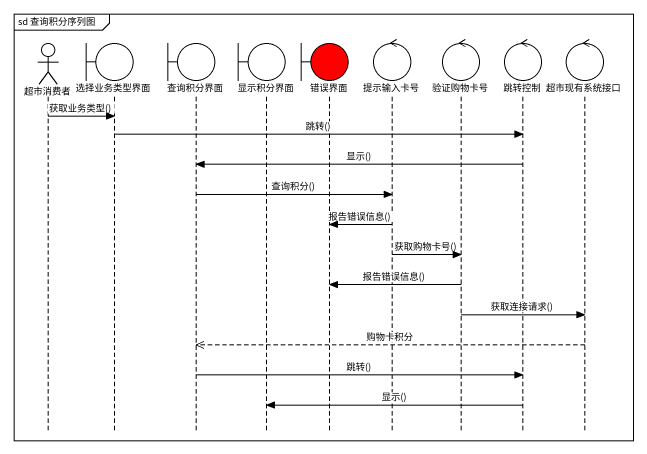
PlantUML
@startuml
mainframe sd 查询积分序列图
hide footbox
actor 超市消费者
boundary 选择业务类型界面
boundary 查询积分界面
boundary 显示积分界面
boundary 错误界面 #FF0000
control 提示输入卡号
control 验证购物卡号
control 跳转控制
control 超市现有系统接口

超市消费者 -> 选择业务类型界面 : 获取业务类型()
选择业务类型界面 -> 跳转控制 : 跳转()
跳转控制 -> 查询积分界面 : 显示()
查询积分界面 -> 提示输入卡号 : 查询积分()
提示输入卡号 -> 错误界面 : 报告错误信息()
提示输入卡号 -> 验证购物卡号 : 获取购物卡号()
验证购物卡号 -> 错误界面 : 报告错误信息()
验证购物卡号 -> 超市现有系统接口 : 获取连接请求()
超市现有系统接口 -->> 查询积分界面 : 购物卡积分
查询积分界面 -> 跳转控制 : 跳转()
跳转控制 -> 显示积分界面 : 显示()
@enduml
